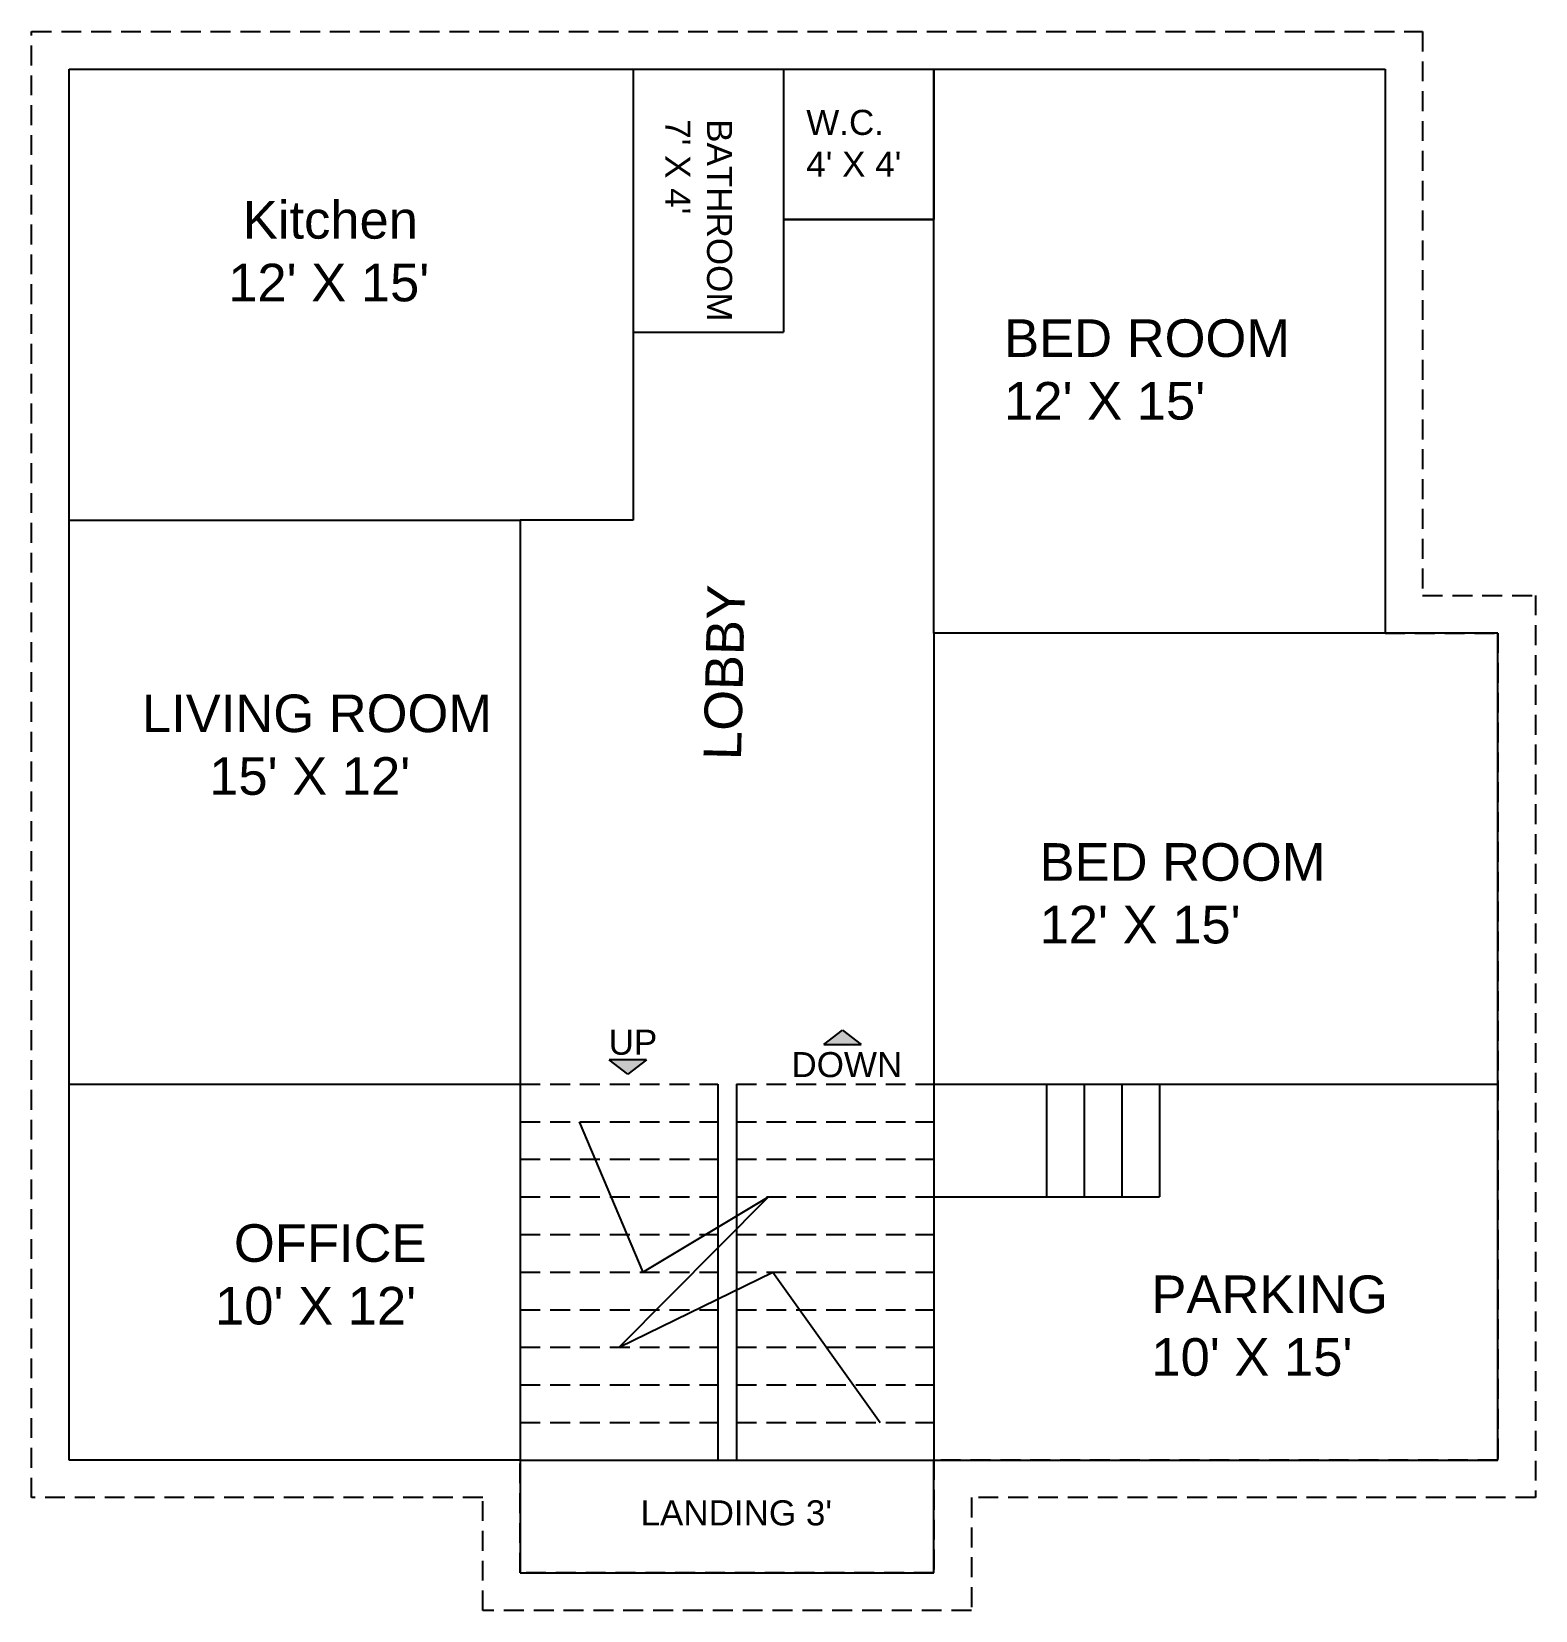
# Model space of a CAD drawing. Header units: feet. Extents: x 345 to 825, y 453 to 957.
import ezdxf

# ---------------------------------------------------------------- set-up
doc = ezdxf.new("R2010")
doc.units = ezdxf.units.FT
doc.linetypes.add('HIDDEN', pattern=[9.525, 6.35, -3.175])
doc.styles.get("Standard").update_dxf_attribs({"font": 'arial.ttf'})

# ---------------------------------------------------------------- blocks, each defined once
blk = doc.blocks.new('Arrow')
at = {"true_color": 0xf8d731}
h = blk.add_hatch(color=40, dxfattribs=at)
h.dxf.hatch_style = 1
h.paths.add_polyline_path([(6, 0), (0, 4.55), (-6, 0)])
for p, q in [((-6, 0), (0, 4.55)), ((-6, 0), (6, 0)), ((0, 4.55), (6, 0))]:
    blk.add_line(p, q)

msp = doc.modelspace()

# ---------------------------------------------------------------- linework, layer by layer
for p, q in [((357.28, 801.37), (357.28, 945.37)), ((357.28, 945.37), (537.28, 945.37)), ((537.28, 945.37), (537.28, 801.37)), ((537.28, 945.37), (585.28, 945.37)), ((585.28, 945.37), (585.28, 861.37)), ((585.28, 945.37), (633.28, 945.37)), ((633.28, 945.37), (633.28, 897.37)), ((633.28, 945.37), (777.28, 945.37)), ((633.28, 765.37), (633.28, 945.37)), ((777.28, 945.37), (777.28, 765.37)), ((633.28, 897.37), (585.28, 897.37)), ((585.28, 897.37), (585.28, 897.37)), ((585.28, 897.37), (633.28, 897.37)), ((537.28, 861.37), (585.28, 861.37)), ((357.28, 621.37), (357.28, 801.37)), ((357.28, 801.37), (501.28, 801.37)), ((501.28, 801.37), (501.28, 621.37)), ((537.28, 801.37), (501.28, 801.37)), ((777.28, 765.37), (633.28, 765.37)), ((633.28, 765.37), (633.28, 621.37)), ((813.28, 765.37), (777.28, 765.37)), ((813.28, 621.37), (813.28, 765.37)), ((357.28, 501.37), (357.28, 621.37)), ((357.28, 621.37), (501.28, 621.37)), ((501.28, 621.37), (501.28, 501.37)), ((564.28, 621.37), (564.28, 501.37)), ((570.28, 621.37), (570.28, 501.37)), ((570.28, 621.37), (570.28, 501.37)), ((633.28, 621.37), (813.28, 621.37)), ((633.28, 621.37), (633.28, 501.37)), ((669.28, 621.37), (669.28, 585.37)), ((681.28, 621.37), (681.28, 585.37)), ((693.28, 621.37), (693.28, 585.37)), ((705.28, 621.37), (705.28, 585.37)), ((813.28, 501.37), (813.28, 621.37)), ((633.28, 585.37), (705.28, 585.37)), ((501.28, 501.37), (357.28, 501.37)), ((357.28, 501.37), (357.28, 501.37)), ((501.28, 501.37), (633.28, 501.37)), ((501.28, 501.37), (501.28, 465.37)), ((633.28, 501.37), (813.28, 501.37)), ((633.28, 465.37), (633.28, 501.37)), ((501.28, 465.37), (633.28, 465.37))]:
    msp.add_line(p, q)
at = {"linetype": 'HIDDEN'}
for p, q in [((501.28, 621.37), (564.28, 621.37)), ((570.28, 621.37), (633.28, 621.37)), ((501.28, 609.37), (564.28, 609.37)), ((570.28, 609.37), (633.28, 609.37)), ((501.28, 597.37), (564.28, 597.37)), ((570.28, 597.37), (633.28, 597.37)), ((501.28, 585.37), (564.28, 585.37)), ((570.28, 585.37), (633.28, 585.37)), ((501.28, 573.37), (564.28, 573.37)), ((570.28, 573.37), (633.28, 573.37)), ((501.28, 561.37), (564.28, 561.37)), ((570.28, 561.37), (633.28, 561.37)), ((501.28, 549.37), (564.28, 549.37)), ((570.28, 549.37), (633.28, 549.37)), ((501.28, 537.37), (564.28, 537.37)), ((570.28, 537.37), (633.28, 537.37)), ((501.28, 525.37), (564.28, 525.37)), ((570.28, 525.37), (633.28, 525.37)), ((501.28, 513.37), (564.28, 513.37)), ((570.28, 513.37), (633.28, 513.37))]:
    msp.add_line(p, q, dxfattribs=at)
at = {"color": 114, "linetype": 'HIDDEN', "true_color": 0x139b48}
msp.add_lwpolyline([(345.28, 957.37), (789.28, 957.37), (789.28, 777.37), (825.28, 777.37), (825.28, 489.37), (645.28, 489.37), (645.28, 453.37), (489.28, 453.37), (489.28, 489.37), (345.28, 489.37)], close=True, dxfattribs=at)
at = {"linetype": 'HIDDEN'}
msp.add_lwpolyline([(357.28, 945.37), (777.28, 945.37), (777.28, 765.37), (813.28, 765.37), (813.28, 501.37), (633.28, 501.37), (633.28, 465.37), (501.28, 465.37), (501.28, 501.37), (357.28, 501.37), (357.28, 945.37)], dxfattribs=at)
msp.add_lwpolyline([(520.03, 609.37), (540.34, 561.37), (580.52, 585.37), (532.78, 537.37), (581.88, 561.37), (616.19, 513.37)])

# ---------------------------------------------------------------- block references
msp.add_blockref('Arrow', (604.11, 634))
at = {"rotation": 180}
msp.add_blockref('Arrow', (535.6, 629.1), dxfattribs=at)

# ---------------------------------------------------------------- texts
at = {"attachment_point": 1}
for s, width, heights, insert, char_height in [("W.C.^J4' X 4'", 74.4544, [-21.47], (592.54, 932.38), 8), ("    Kitchen^J   12' X 15' ", 116.7098, [-32.25], (394.07, 903.26), 12), ("BED ROOM^J12' X 15'", 116.7098, [-32.47], (655.7, 865.5), 12), ("\\pxqc;    LIVING ROOM^J   15' X 12'", 140.7517, [-32.47], (356.7, 745.73), 12), ("BED ROOM^J12' X 15'", 116.7098, [-32.47], (667.01, 698.29), 12), ('UP', 30.5987, [-8.14], (529.48, 638.76), 8), ('DOWN', 26.2339, [-8.28], (587.81, 631.6), 8), ("\\pxqc;   OFFICE ^J 10' X 12' ", 116.7098, [-32.47], (375.26, 576.64), 12), ("PARKING^J10' X 15'", 116.7098, [-32.46], (702.71, 560.28), 12), ("LANDING 3'", 88.7917, [-8.28], (539.65, 488.51), 8)]:
    msp.add_mtext_dynamic_manual_height_columns(s, width=width, gutter_width=12.5, heights=heights, dxfattribs=dict(at, insert=insert, char_height=char_height))
for s, width, heights, insert, char_height, rotation in [("\\pxt12;BATHROOM ^J7' X 4'", 67.8975, [-21.48], (568.89, 929.39), 8, 270), ('\\pxt7;LOBBY', 116.7098, [-12.42], (559.71, 725), 12, 88.651)]:
    msp.add_mtext_dynamic_manual_height_columns(s, width=width, gutter_width=12.5, heights=heights, dxfattribs=dict(at, insert=insert, char_height=char_height, rotation=rotation))

doc.saveas('drawing.dxf')
